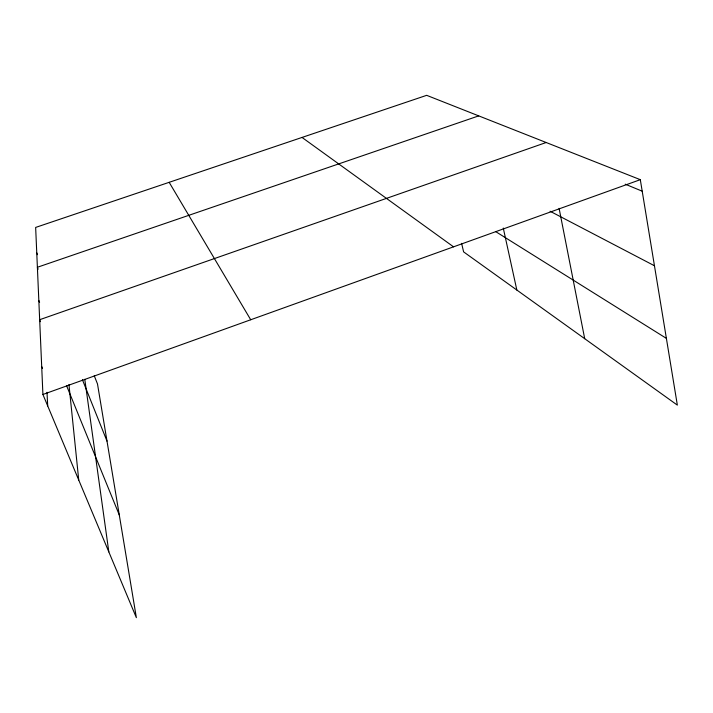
<?xml version="1.0" encoding="UTF-8"?>
<svg xmlns="http://www.w3.org/2000/svg" width="713" height="713" viewBox="0 0 713 713"><rect width="100%" height="100%" fill="white"/><g stroke="black" fill="none" stroke-linecap="round" stroke-linejoin="round"><path stroke-width="1.07" d="M94.276 375.822L97.494 383.95L136.361 617.672L42.914 394.485L640.31 179.676L677.35 405.118L463.61 251.876L461.605 243.347M546.167 142.511L39.661 319.709L40.472 321.688M478.708 115.88L37.379 267.268L38.154 269.202M640.31 179.676L426.668 95.328L35.65 227.429L42.914 394.485M625.239 184.186L642.199 191.182M550.097 211.253L654.445 265.753M495.669 231.6L666.388 338.381M302.036 137.44L453.548 246.832M169.168 182.323L250.718 319.763M41.693 366.518L42.513 368.496M66.576 385.706L119.285 514.964M38.823 300.476L39.589 302.365M82.423 379.735L106.995 441.106M36.755 252.83L37.495 254.693M503.271 228.053L516.845 290.039M559.099 208.339L584.705 338.693M84.785 379.343L108.831 551.924M68.956 384.539L78.742 480.063M46.996 392.284L47.709 405.947"/></g></svg>
